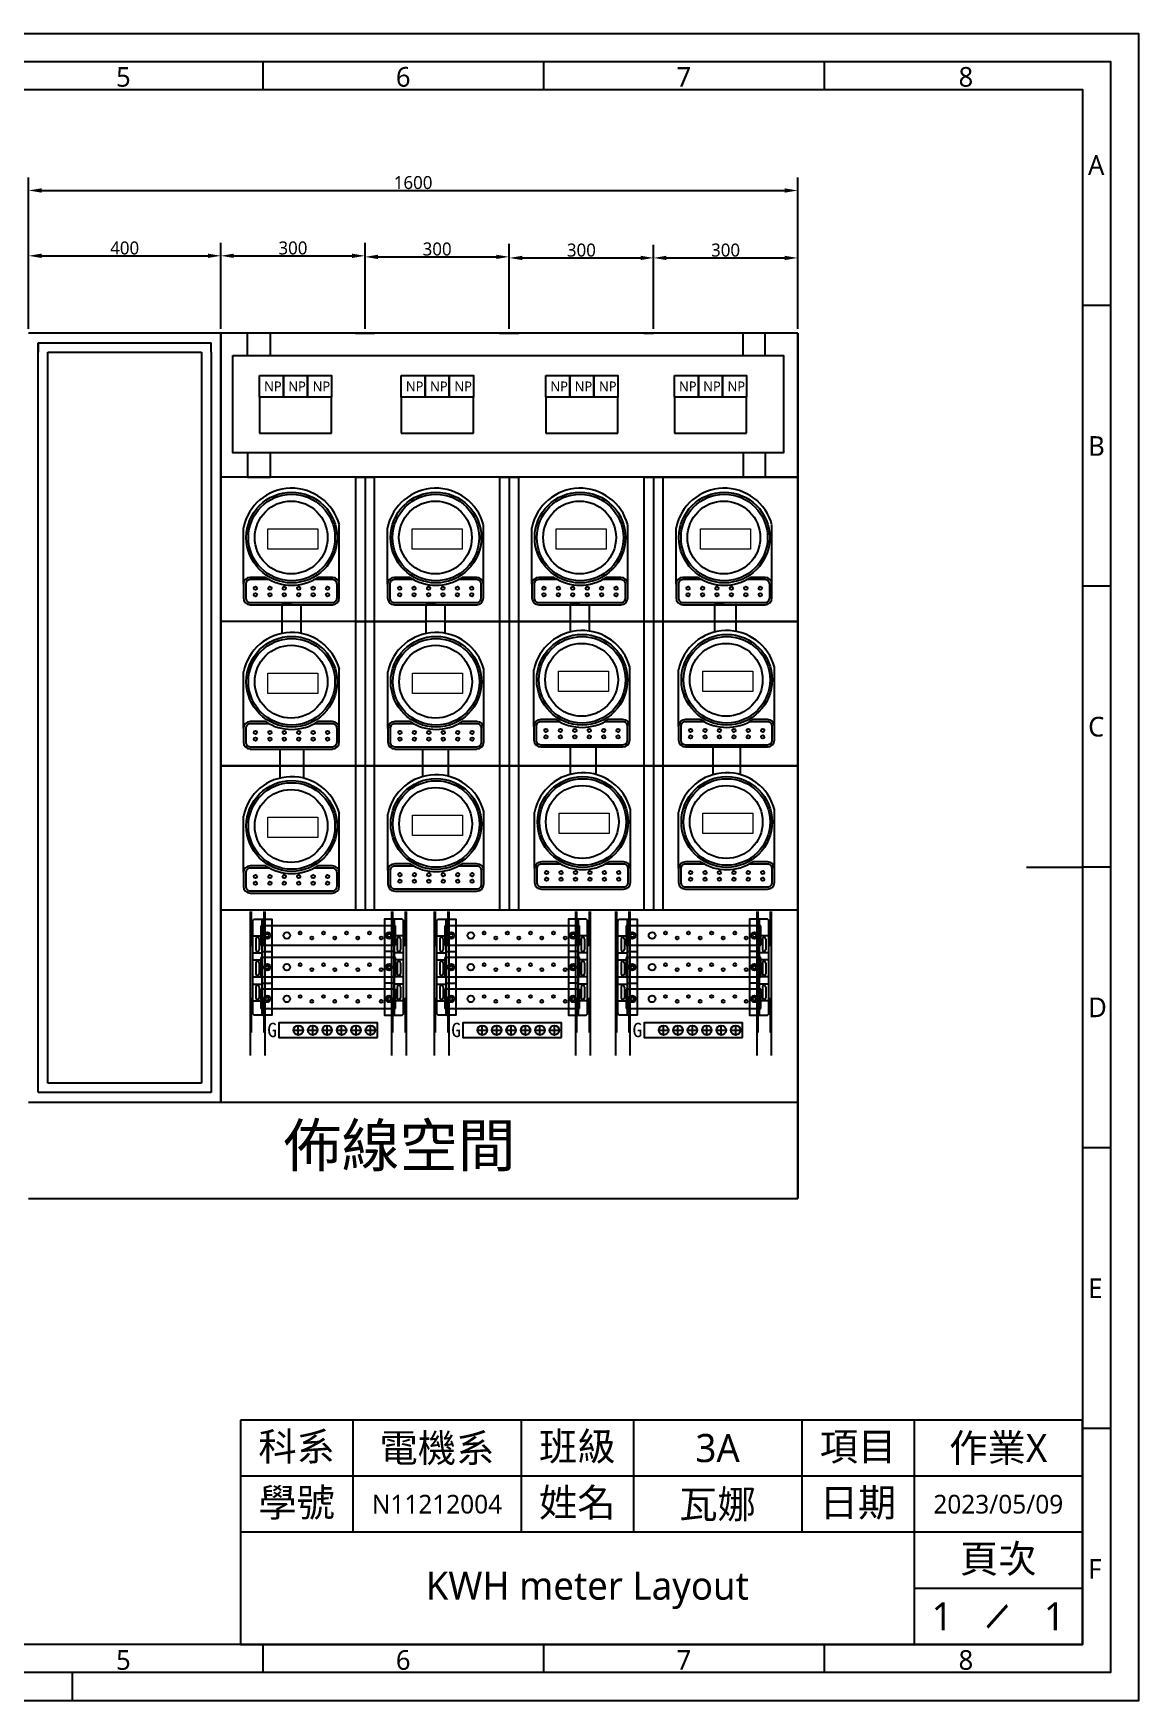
# Model space of a CAD drawing. Header units: millimetres. Extents: x 285 to 5189, y 589 to 4057.
# Drawn here: x 2890 to 5189, y 589 to 4057 of the extents above; entities that cross this region are included whole.
import ezdxf
from ezdxf.enums import TextEntityAlignment as Align

# ---------------------------------------------------------------- set-up
doc = ezdxf.new("R2010")
doc.units = ezdxf.units.MM
doc.header["$LTSCALE"] = 6
doc.linetypes.add('ACAD_ISO03W100', pattern=[30, 12, -18])
doc.linetypes.add('C', pattern=[6, 2, 2, 2])
for name, color, linetype in [('035', 5, 'Continuous'), ('07', 7, 'Continuous'), ('DIMEN', 120, 'Continuous'), ('SKALA', 10, 'Continuous'), ('支鈑金', 160, 'C'), ('虛線', 5, 'ACAD_ISO03W100')]:
    doc.layers.add(name, color=color, linetype=linetype)
doc.layers.add('E1', color=7, linetype='Continuous', lineweight=13)
doc.styles.add('ISO Proportional', font='Microsoft JhengHei.ttf')
doc.styles.get("Standard").update_dxf_attribs({"font": 'Microsoft JhengHei.ttf'})
doc.styles.add('WD', font='Microsoft JhengHei.ttf')
doc.styles.add('型式1', font='kaiu.ttf')
doc.dimstyles.get("Standard").update_dxf_attribs({"dimscale": 150, "dimtxt": 0.18, "dimasz": 0.18, "dimexe": 0.18, "dimexo": 0.061, "dimgap": 0.015, "dimtad": 1, "dimtih": 1, "dimtoh": 1, "dimzin": 0, "dimdsep": 46, "dimtxsty": 'WD', "dimcen": 0.09, "dimadec": 0, "dimazin": 0, "dimtfac": 1, "dimtofl": 0, "dimtmove": 2, "dimatfit": 3, "dimfxl": 1, "dimtolj": 1, "dimtzin": 0, "dimarcsym": 0})

# ---------------------------------------------------------------- blocks, each defined once
blk = doc.blocks.new('IEC_border_a3')
at = {"layer": '035'}
for p, q in [((264, 292), (264, 287)), ((314, 292), (314, 287)), ((364, 292), (364, 287)), ((414.97, 248.54), (409.98, 248.54)), ((414.98, 198.5), (410, 198.5)), ((414.98, 148.5), (410, 148.5)), ((414.98, 98.5), (410, 98.5)), ((415, 48.46), (410.02, 48.46)), ((264, 10), (264, 5)), ((314, 10), (314, 5)), ((364, 10), (364, 5)), ((230, 5), (230, 0))]:
    blk.add_line(p, q, dxfattribs=at)
for points in [[(0, 297), (420, 297), (420, 0), (0, 0)], [(18, 287), (410, 287), (410, 10), (18, 10)]]:
    blk.add_lwpolyline(points, close=True, dxfattribs=at)
at = {"layer": '07'}
blk.add_line((400, 148.5), (410, 148.5), dxfattribs=at)
blk.add_lwpolyline([(13, 292), (415, 292), (415, 5), (13, 5)], close=True, dxfattribs=at)
at = {"layer": '035', "style": 'ISO Proportional'}
for s, p in [('5', (237.84, 287.5)), ('6', (287.69, 287.5)), ('7', (337.67, 287.5)), ('8', (387.92, 287.5)), ('A', (410.98, 271.79)), ('B', (411, 221.75)), ('C', (411, 171.75)), ('D', (411, 121.75)), ('E', (411.02, 71.72)), ('F', (411.02, 21.72)), ('5', (237.84, 5.5)), ('6', (287.69, 5.5)), ('7', (337.67, 5.5)), ('8', (387.92, 5.5))]:
    blk.add_text(s, height=3.5, dxfattribs=at).set_placement(p)
blk = doc.blocks.new('電腦輔助電機製圖作業圖框')
for p, q in [((289.9, 35.35), (183.84, 35.35)), ((183.84, 35.35), (183.84, 7.07)), ((197.98, 35.35), (197.98, 21.21)), ((219.19, 35.35), (219.19, 21.21)), ((233.33, 35.35), (233.33, 21.21)), ((254.55, 35.35), (254.55, 21.21)), ((268.69, 35.35), (268.69, 7.07)), ((289.9, 7.07), (289.9, 35.35)), ((289.9, 35.35), (289.9, 7.07)), ((289.9, 28.28), (183.84, 28.28)), ((289.9, 21.21), (183.84, 21.21)), ((289.9, 14.14), (268.69, 14.14)), ((183.84, 7.07), (289.9, 7.07))]:
    blk.add_line(p, q)
at = {"xscale": 0.7070707070707071, "yscale": 0.7070707070707071, "zscale": 0.7070707070707071}
blk.add_blockref('IEC_border_a3', (0, 0), dxfattribs=at)
at = {"insert": (190.91, 31.82), "char_height": 3.535, "attachment_point": 5, "style": 'ISO Proportional'}
blk.add_mtext_dynamic_manual_height_columns('科系', width=14.1414, gutter_width=8.84, heights=[0], dxfattribs=at)
at = {"char_height": 3.535, "attachment_point": 5}
for s, width, insert in [('班級', 14.1414, (226.26, 31.82)), ('項目', 14.1414, (261.62, 31.82)), ('學號', 14.1414, (190.91, 24.75)), ('姓名', 14.1414, (226.26, 24.75)), ('日期', 14.1414, (261.62, 24.75)), ('頁次', 21.2121, (279.29, 17.68))]:
    blk.add_mtext_dynamic_manual_height_columns(s, width=width, gutter_width=8.84, heights=[0], dxfattribs=dict(at, insert=insert))
at = {"insert": (279.16, 10.61), "char_height": 3.535, "attachment_point": 5, "rotation": 119.0276}
blk.add_mtext_dynamic_manual_height_columns('\\\\', width=21.2121, gutter_width=17.68, heights=[0], dxfattribs=at)
for tag, height, p in [('@科系', 3.54, (208.59, 31.82)), ('@班級', 3.54, (243.94, 31.82)), ('@項目', 3.54, (279.29, 31.82)), ('@學號', 2.36, (208.59, 24.75)), ('@姓名', 3.54, (243.94, 24.75)), ('@日期', 2.36, (279.29, 24.75)), ('@作業', 3.54, (227.52, 14.49)), ('@頁次', 3.54, (272.22, 10.61)), ('@總頁次', 3.54, (286.36, 10.61))]:
    blk.add_attdef(tag, text='', height=height).set_placement(p, align=Align.MIDDLE_CENTER)
at = {"flags": 9}
blk.add_attdef('WD_TB', (0, 0), '', height=3.54, dxfattribs=at)
blk = doc.blocks.new('*D81')
at = {"layer": 'Defpoints', "color": 0, "transparency": 16777216}
for p in [(3279.9, 3594), (2879.9, 3433.3), (3279.9, 3433.3)]:
    blk.add_point(p, dxfattribs=at)
at = {"layer": 'DIMEN', "color": 0, "lineweight": -2, "transparency": 16777216}
for p, q in [((2879.9, 3442.4), (2879.9, 3621)), ((3279.9, 3442.4), (3279.9, 3621)), ((2906.9, 3594), (3252.9, 3594))]:
    blk.add_line(p, q, dxfattribs=at)
at = {"layer": 'DIMEN', "color": 0, "transparency": 16777216}
for points in [[(2906.9, 3598.5), (2906.9, 3589.5), (2879.9, 3594)], [(3252.9, 3598.5), (3252.9, 3589.5), (3279.9, 3594)]]:
    blk.add_solid(points, dxfattribs=at)
at = {"layer": 'DIMEN', "color": 0, "transparency": 16777216, "insert": (3079.9, 3610.2), "char_height": 27, "attachment_point": 5, "style": 'WD'}
blk.add_mtext('\\A1;400', dxfattribs=at)
blk = doc.blocks.new('*D82')
at = {"layer": 'Defpoints', "color": 0, "transparency": 16777216}
for p in [(3579.9, 3594), (3279.9, 3433.3), (3579.9, 3433.3)]:
    blk.add_point(p, dxfattribs=at)
at = {"layer": 'DIMEN', "color": 0, "lineweight": -2, "transparency": 16777216}
for p, q in [((3279.9, 3442.4), (3279.9, 3621)), ((3579.9, 3442.4), (3579.9, 3621)), ((3306.9, 3594), (3552.9, 3594))]:
    blk.add_line(p, q, dxfattribs=at)
at = {"layer": 'DIMEN', "color": 0, "transparency": 16777216}
for points in [[(3306.9, 3598.5), (3306.9, 3589.5), (3279.9, 3594)], [(3552.9, 3598.5), (3552.9, 3589.5), (3579.9, 3594)]]:
    blk.add_solid(points, dxfattribs=at)
at = {"layer": 'DIMEN', "color": 0, "transparency": 16777216, "insert": (3429.9, 3610.2), "char_height": 27, "attachment_point": 5, "style": 'WD'}
blk.add_mtext('\\A1;300', dxfattribs=at)
blk = doc.blocks.new('*D83')
at = {"layer": 'Defpoints', "color": 0, "transparency": 16777216}
for p in [(3879.9, 3591.8), (3579.9, 3433.3), (3879.9, 3433.3)]:
    blk.add_point(p, dxfattribs=at)
at = {"layer": 'DIMEN', "color": 0, "lineweight": -2, "transparency": 16777216}
for p, q in [((3579.9, 3442.4), (3579.9, 3618.8)), ((3879.9, 3442.4), (3879.9, 3618.8)), ((3606.9, 3591.8), (3852.9, 3591.8))]:
    blk.add_line(p, q, dxfattribs=at)
at = {"layer": 'DIMEN', "color": 0, "transparency": 16777216}
for points in [[(3606.9, 3596.3), (3606.9, 3587.3), (3579.9, 3591.8)], [(3852.9, 3596.3), (3852.9, 3587.3), (3879.9, 3591.8)]]:
    blk.add_solid(points, dxfattribs=at)
at = {"layer": 'DIMEN', "color": 0, "transparency": 16777216, "insert": (3729.9, 3608), "char_height": 27, "attachment_point": 5, "style": 'WD'}
blk.add_mtext('\\A1;300', dxfattribs=at)
blk = doc.blocks.new('*D84')
at = {"layer": 'Defpoints', "color": 0, "transparency": 16777216}
for p in [(4179.9, 3589.6), (3879.9, 3433.3), (4179.9, 3433.3)]:
    blk.add_point(p, dxfattribs=at)
at = {"layer": 'DIMEN', "color": 0, "lineweight": -2, "transparency": 16777216}
for p, q in [((3879.9, 3442.4), (3879.9, 3616.6)), ((4179.9, 3442.4), (4179.9, 3616.6)), ((3906.9, 3589.6), (4152.9, 3589.6))]:
    blk.add_line(p, q, dxfattribs=at)
at = {"layer": 'DIMEN', "color": 0, "transparency": 16777216}
for points in [[(3906.9, 3594.1), (3906.9, 3585.1), (3879.9, 3589.6)], [(4152.9, 3594.1), (4152.9, 3585.1), (4179.9, 3589.6)]]:
    blk.add_solid(points, dxfattribs=at)
at = {"layer": 'DIMEN', "color": 0, "transparency": 16777216, "insert": (4029.9, 3605.8), "char_height": 27, "attachment_point": 5, "style": 'WD'}
blk.add_mtext('\\A1;300', dxfattribs=at)
blk = doc.blocks.new('*D85')
at = {"layer": 'Defpoints', "color": 0, "transparency": 16777216}
for p in [(4479.9, 3589.6), (4179.9, 3433.3), (4479.9, 3433.3)]:
    blk.add_point(p, dxfattribs=at)
at = {"layer": 'DIMEN', "color": 0, "lineweight": -2, "transparency": 16777216}
for p, q in [((4179.9, 3442.4), (4179.9, 3616.6)), ((4479.9, 3442.4), (4479.9, 3616.6)), ((4206.9, 3589.6), (4452.9, 3589.6))]:
    blk.add_line(p, q, dxfattribs=at)
at = {"layer": 'DIMEN', "color": 0, "transparency": 16777216}
for points in [[(4206.9, 3594.1), (4206.9, 3585.1), (4179.9, 3589.6)], [(4452.9, 3594.1), (4452.9, 3585.1), (4479.9, 3589.6)]]:
    blk.add_solid(points, dxfattribs=at)
at = {"layer": 'DIMEN', "color": 0, "transparency": 16777216, "insert": (4329.9, 3605.8), "char_height": 27, "attachment_point": 5, "style": 'WD'}
blk.add_mtext('\\A1;300', dxfattribs=at)
blk = doc.blocks.new('*D86')
at = {"layer": 'Defpoints', "color": 0, "transparency": 16777216}
for p in [(4479.9, 3729.9), (2879.9, 3433.3), (4479.9, 3433.3)]:
    blk.add_point(p, dxfattribs=at)
at = {"layer": 'DIMEN', "color": 0, "lineweight": -2, "transparency": 16777216}
for p, q in [((2879.9, 3442.4), (2879.9, 3756.9)), ((4479.9, 3442.4), (4479.9, 3756.9)), ((2906.9, 3729.9), (4452.9, 3729.9))]:
    blk.add_line(p, q, dxfattribs=at)
at = {"layer": 'DIMEN', "color": 0, "transparency": 16777216}
for points in [[(2906.9, 3734.4), (2906.9, 3725.4), (2879.9, 3729.9)], [(4452.9, 3734.4), (4452.9, 3725.4), (4479.9, 3729.9)]]:
    blk.add_solid(points, dxfattribs=at)
at = {"layer": 'DIMEN', "color": 0, "transparency": 16777216, "insert": (3679.9, 3746.2), "char_height": 27, "attachment_point": 5, "style": 'WD'}
blk.add_mtext('\\A1;1600', dxfattribs=at)
blk = doc.blocks.new('A$C2B1C5041')
for p, q in [((0, 165), (20, 165)), ((6.5, 158.5), (6.5, 136.5)), ((13.5, 158.5), (13.5, 136.5)), ((314, 165), (294, 165)), ((300.5, 158.5), (300.5, 136.5)), ((307.5, 158.5), (307.5, 136.5)), ((0, 130), (20, 130)), ((0, 115), (20, 115)), ((6.5, 108.5), (6.5, 86.5)), ((13.5, 108.5), (13.5, 86.5)), ((22, 133), (40, 133)), ((292, 133), (274, 133)), ((314, 130), (294, 130)), ((314, 115), (294, 115)), ((300.5, 108.5), (300.5, 86.5)), ((307.5, 108.5), (307.5, 86.5)), ((0, 80), (20, 80)), ((314, 80), (294, 80)), ((0, 65), (20, 65)), ((6.5, 58.5), (6.5, 36.5)), ((13.5, 58.5), (13.5, 36.5)), ((22, 67), (40, 67)), ((292, 67), (274, 67)), ((314, 65), (294, 65)), ((300.5, 58.5), (300.5, 36.5)), ((307.5, 58.5), (307.5, 36.5)), ((0, 30), (20, 30)), ((314, 30), (294, 30))]:
    blk.add_line(p, q)
for points in [[(20, 0), (5, 0, -0.414214), (0, 5), (0, 195, -0.414214), (5, 200), (20, 200)], [(294, 0), (309, 0, 0.414214), (314, 5), (314, 195, 0.414214), (309, 200), (294, 200)]]:
    blk.add_lwpolyline(points, format="xyb")
for points in [[(20, 200), (40, 200), (40, 0), (20, 0)], [(20, 2), (20, 198)], [(20, 198), (20, 2)], [(294, 200), (274, 200), (274, 0), (294, 0)], [(294, 2), (294, 198)], [(294, 198), (294, 2)]]:
    blk.add_lwpolyline(points)
for centre in [(30, 166), (284, 166), (30, 100), (284, 100), (30, 34), (284, 34)]:
    blk.add_circle(centre, 3.5)
for centre, radius, start, end in [((22, 198), 2, 90, 180), ((292, 198), 2, 0, 90), ((10, 158.5), 3.5, 0, 180), ((304, 158.5), 3.5, 0, 180), ((10, 136.5), 3.5, 180, 0), ((10, 108.5), 3.5, 0, 180), ((22, 135), 2, 180, 270), ((292, 135), 2, 270, 0), ((304, 136.5), 3.5, 180, 0), ((304, 108.5), 3.5, 0, 180), ((10, 86.5), 3.5, 180, 0), ((304, 86.5), 3.5, 180, 0), ((10, 58.5), 3.5, 0, 180), ((10, 36.5), 3.5, 180, 0), ((22, 69), 2, 180, 270), ((292, 69), 2, 270, 0), ((304, 58.5), 3.5, 0, 180), ((304, 36.5), 3.5, 180, 0), ((22, 2), 2, 180, 270), ((292, 2), 2, 270, 0)]:
    blk.add_arc(centre, radius, start, end)
blk = doc.blocks.new('A$C353F56A6')
for p, q in [((0, 40), (0, 0)), ((280, 40), (0, 40)), ((280, 0), (280, 40)), ((0, 0), (280, 0))]:
    blk.add_line(p, q)
for centre, radius in [((13, 20), 7), ((54, 20), 7), ((82, 25.1), 3), ((106, 14.9), 3), ((130, 25.1), 3), ((154, 14.9), 3), ((178, 25.1), 3), ((202, 14.9), 3), ((226, 25.1), 3), ((250, 14.9), 3), ((267, 20), 7)]:
    blk.add_circle(centre, radius)

msp = doc.modelspace()

# ---------------------------------------------------------------- linework, layer by layer
for p, q in [((4479.9, 3433.3), (2879.9, 3433.3)), ((2899.9, 3413.3), (3259.9, 3413.3)), ((2899.9, 1855), (2899.9, 3413.3)), ((2899.9, 3413.3), (2899.9, 3393.3)), ((3259.9, 3393.3), (3259.9, 3413.3)), ((3279.9, 1833.3), (3279.9, 3433.3)), ((3335.7, 3386.5), (3335.7, 3433.3)), ((3383.2, 3386.5), (3383.2, 3433.3)), ((3579.9, 3433.3), (3559.9, 3433.3)), ((3599.9, 3433.3), (3559.9, 3433.3)), ((3899.9, 3433.3), (3859.9, 3433.3)), ((4199.9, 3433.3), (4159.9, 3433.3)), ((4366.5, 3386.5), (4366.5, 3433.3)), ((4412, 3386.5), (4412, 3433.3)), ((4479.9, 3433.3), (4479.9, 1633.3)), ((4479.9, 1633.3), (4479.9, 3433.3)), ((2919.9, 3393.3), (3239.9, 3393.3)), ((2919.9, 1873.3), (2919.9, 3393.3)), ((3239.9, 3393.3), (3239.9, 1873.3)), ((3259.9, 3393.3), (3259.9, 1853.3)), ((3360.3, 3300), (3360.3, 3225)), ((3510.3, 3225), (3510.3, 3300)), ((3655.2, 3300), (3655.2, 3225)), ((3805.2, 3225), (3805.2, 3300)), ((3956, 3300), (3956, 3225)), ((4106, 3225), (4106, 3300)), ((4223.3, 3300), (4223.3, 3225)), ((4373.3, 3225), (4373.3, 3300)), ((3360.3, 3225), (3510.3, 3225)), ((3655.2, 3225), (3805.2, 3225)), ((3956, 3225), (4106, 3225)), ((4223.3, 3225), (4373.3, 3225)), ((3335.7, 3184.3), (3335.7, 3133.3)), ((3383.2, 3133.3), (3383.2, 3184.3)), ((4366.5, 3184.3), (4366.5, 3133.3)), ((4412, 3184.3), (4412, 3133.3)), ((4479.9, 3133.3), (3279.9, 3133.3)), ((3335.7, 3133.3), (3383.2, 3133.3)), ((3559.9, 3133.3), (3559.9, 2233.3)), ((3599.9, 2233.3), (3599.9, 3133.3)), ((3859.9, 3133.3), (3859.9, 2233.3)), ((3899.9, 2233.3), (3899.9, 3133.3)), ((4159.9, 3133.3), (4159.9, 2233.3)), ((4199.9, 2233.3), (4199.9, 3133.3)), ((3326.9, 2910.9), (3326.9, 3028.3)), ((3526.4, 2910.9), (3526.4, 3034)), ((3626.9, 2910.9), (3626.9, 3028.3)), ((3826.4, 2910.9), (3826.4, 3034)), ((3926.9, 2910.9), (3926.9, 3028.3)), ((4126.4, 2910.9), (4126.4, 3034)), ((4226.9, 2910.9), (4226.9, 3028.3)), ((4426.4, 2910.9), (4426.4, 3034)), ((3373, 2925.1), (3341.1, 2925.1)), ((3512.1, 2925.1), (3481.6, 2925.1)), ((3673, 2925.1), (3641.1, 2925.1)), ((3812.1, 2925.1), (3781.6, 2925.1)), ((3973, 2925.1), (3941.1, 2925.1)), ((4112.1, 2925.1), (4081.6, 2925.1)), ((4273, 2925.1), (4241.1, 2925.1)), ((4412.1, 2925.1), (4381.6, 2925.1)), ((3326.9, 2910.9), (3326.9, 2882.4)), ((3526.4, 2882.4), (3526.4, 2910.9)), ((3626.9, 2910.9), (3626.9, 2882.4)), ((3826.4, 2882.4), (3826.4, 2910.9)), ((3926.9, 2910.9), (3926.9, 2882.4)), ((4126.4, 2882.4), (4126.4, 2910.9)), ((4226.9, 2910.9), (4226.9, 2882.4)), ((4426.4, 2882.4), (4426.4, 2910.9)), ((3341.1, 2868.1), (3512.1, 2868.1)), ((3426.6, 2868.1), (3406.6, 2868.1)), ((3406.6, 2868.1), (3406.6, 2808.3)), ((3426.6, 2868.1), (3446.6, 2868.1)), ((3446.6, 2868.1), (3446.6, 2808.6)), ((3641.1, 2868.1), (3812.1, 2868.1)), ((3726.6, 2868.1), (3706.6, 2868.1)), ((3706.6, 2868.1), (3706.6, 2808.2)), ((3746.6, 2808.2), (3746.6, 2868.1)), ((3941.1, 2868.1), (4112.1, 2868.1)), ((4026.6, 2868.1), (4006.6, 2868.1)), ((4006.6, 2868.1), (4006.6, 2811.5)), ((4046.6, 2813.5), (4046.6, 2868.1)), ((4241.1, 2868.1), (4412.1, 2868.1)), ((4326.6, 2868.1), (4306.6, 2868.1)), ((4306.6, 2868.1), (4306.6, 2811.3)), ((4351.2, 2868.1), (4351.2, 2812.8)), ((4479.9, 2833.3), (3279.9, 2833.3)), ((3326.9, 2610.9), (3326.9, 2728.3)), ((3526.4, 2610.9), (3526.4, 2734)), ((3627.4, 2610.9), (3627.4, 2728.3)), ((3826.9, 2610.9), (3826.9, 2734)), ((3931.1, 2615.1), (3931.1, 2732.5)), ((4130.6, 2615.1), (4130.6, 2738.2)), ((4232, 2615.1), (4232, 2732.5)), ((4431.5, 2615.1), (4431.5, 2738.2)), ((3326.9, 2610.9), (3326.9, 2582.4)), ((3373, 2625.1), (3341.1, 2625.1)), ((3512.1, 2625.1), (3481.6, 2625.1)), ((3526.4, 2582.4), (3526.4, 2610.9)), ((3627.4, 2610.9), (3627.4, 2582.4)), ((3673.5, 2625.1), (3641.7, 2625.1)), ((3812.7, 2625.1), (3782.2, 2625.1)), ((3826.9, 2582.4), (3826.9, 2610.9)), ((3931.1, 2615.1), (3931.1, 2586.6)), ((3977.2, 2629.3), (3945.4, 2629.3)), ((4116.4, 2629.3), (4085.9, 2629.3)), ((4130.6, 2586.6), (4130.6, 2615.1)), ((4232, 2615.1), (4232, 2586.6)), ((4278, 2629.3), (4246.2, 2629.3)), ((4417.2, 2629.3), (4386.7, 2629.3)), ((4431.5, 2586.6), (4431.5, 2615.1)), ((3341.1, 2568.1), (3512.1, 2568.1)), ((3402.6, 2568.1), (3402.6, 2507.4)), ((3452.1, 2568.1), (3452.1, 2507.4)), ((3641.7, 2568.1), (3812.7, 2568.1)), ((3699.2, 2568.1), (3699.2, 2510.5)), ((3752.7, 2568.1), (3752.7, 2511.5)), ((3945.4, 2572.3), (4116.4, 2572.3)), ((4006.9, 2572.3), (4006.9, 2515.4)), ((4059.8, 2572.3), (4059.8, 2515.2)), ((4246.2, 2572.3), (4417.2, 2572.3)), ((4303.7, 2572.3), (4303.7, 2514.7)), ((4359.9, 2572.3), (4359.9, 2515)), ((4479.9, 2533.3), (3279.9, 2533.3)), ((3326.9, 2310.9), (3326.9, 2428.3)), ((3526.4, 2310.9), (3526.4, 2434)), ((3627.4, 2315.1), (3627.4, 2432.5)), ((3826.9, 2315.1), (3826.9, 2438.2)), ((3932.5, 2319.2), (3932.5, 2436.7)), ((4132, 2319.2), (4132, 2442.4)), ((4232, 2319.2), (4232, 2436.7)), ((4431.5, 2319.2), (4431.5, 2442.4)), ((3373, 2325.1), (3341.1, 2325.1)), ((3512.1, 2325.1), (3481.6, 2325.1)), ((3673.5, 2329.3), (3641.7, 2329.3)), ((3812.7, 2329.3), (3782.2, 2329.3)), ((3978.6, 2333.5), (3946.8, 2333.5)), ((4117.8, 2333.5), (4087.3, 2333.5)), ((4278, 2333.5), (4246.2, 2333.5)), ((4417.2, 2333.5), (4386.7, 2333.5)), ((3326.9, 2310.9), (3326.9, 2282.4)), ((3526.4, 2282.4), (3526.4, 2310.9)), ((3627.4, 2315.1), (3627.4, 2286.6)), ((3826.9, 2286.6), (3826.9, 2315.1)), ((3932.5, 2319.2), (3932.5, 2290.7)), ((4132, 2290.7), (4132, 2319.2)), ((4232, 2319.2), (4232, 2290.7)), ((4431.5, 2290.7), (4431.5, 2319.2)), ((3341.1, 2268.1), (3512.1, 2268.1)), ((3641.7, 2272.3), (3812.7, 2272.3)), ((3946.8, 2276.5), (4117.8, 2276.5)), ((4246.2, 2276.5), (4417.2, 2276.5)), ((3279.9, 2233.3), (4479.9, 2233.3)), ((3559.9, 2233.3), (3599.9, 2233.3)), ((3859.9, 2233.3), (3899.9, 2233.3)), ((4159.9, 2233.3), (4199.9, 2233.3)), ((3431.1, 1983.1), (3451.1, 1983.1)), ((3441.1, 1973.1), (3441.1, 1993.1)), ((3461.1, 1983.1), (3481.1, 1983.1)), ((3471.1, 1973.1), (3471.1, 1993.1)), ((3491.1, 1983.1), (3511.1, 1983.1)), ((3501.1, 1973.1), (3501.1, 1993.1)), ((3521.1, 1983.1), (3541.1, 1983.1)), ((3531.1, 1973.1), (3531.1, 1993.1)), ((3551.1, 1983.1), (3571.1, 1983.1)), ((3561.1, 1973.1), (3561.1, 1993.1)), ((3581.1, 1983.1), (3601.1, 1983.1)), ((3591.1, 1973.1), (3591.1, 1993.1)), ((3813.8, 1983.1), (3833.8, 1983.1)), ((3823.8, 1973.1), (3823.8, 1993.1)), ((3843.8, 1983.1), (3863.8, 1983.1)), ((3853.8, 1973.1), (3853.8, 1993.1)), ((3873.8, 1983.1), (3893.8, 1983.1)), ((3883.8, 1973.1), (3883.8, 1993.1)), ((3903.8, 1983.1), (3923.8, 1983.1)), ((3913.8, 1973.1), (3913.8, 1993.1)), ((3933.8, 1983.1), (3953.8, 1983.1)), ((3943.8, 1973.1), (3943.8, 1993.1)), ((3963.8, 1983.1), (3983.8, 1983.1)), ((3973.8, 1973.1), (3973.8, 1993.1)), ((4190.9, 1983.1), (4210.9, 1983.1)), ((4200.9, 1973.1), (4200.9, 1993.1)), ((4220.9, 1983.1), (4240.9, 1983.1)), ((4230.9, 1973.1), (4230.9, 1993.1)), ((4250.9, 1983.1), (4270.9, 1983.1)), ((4260.9, 1973.1), (4260.9, 1993.1)), ((4280.9, 1983.1), (4300.9, 1983.1)), ((4290.9, 1973.1), (4290.9, 1993.1)), ((4310.9, 1983.1), (4330.9, 1983.1)), ((4320.9, 1973.1), (4320.9, 1993.1)), ((4340.9, 1983.1), (4360.9, 1983.1)), ((4350.9, 1973.1), (4350.9, 1993.1)), ((3239.9, 1873.3), (2919.9, 1873.3)), ((2899.9, 1855), (2899.9, 1853.3)), ((3259.9, 1853.3), (2899.9, 1853.3)), ((2879.9, 1833.3), (4479.9, 1833.3)), ((2879.9, 1633.3), (4479.9, 1633.3))]:
    msp.add_line(p, q)
for points in [[(3305.1, 3386.5), (4450.1, 3386.5), (4450.1, 3184.3), (3305.1, 3184.3)], [(3360.3, 3345), (3410.3, 3345), (3410.3, 3300), (3360.3, 3300)], [(3410.3, 3345), (3460.3, 3345), (3460.3, 3300), (3410.3, 3300)], [(3460.3, 3345), (3510.3, 3345), (3510.3, 3300), (3460.3, 3300)], [(3655.2, 3345), (3705.2, 3345), (3705.2, 3300), (3655.2, 3300)], [(3705.2, 3345), (3755.2, 3345), (3755.2, 3300), (3705.2, 3300)], [(3755.2, 3345), (3805.2, 3345), (3805.2, 3300), (3755.2, 3300)], [(3956, 3345), (4006, 3345), (4006, 3300), (3956, 3300)], [(4006, 3345), (4056, 3345), (4056, 3300), (4006, 3300)], [(4056, 3345), (4106, 3345), (4106, 3300), (4056, 3300)], [(4223.3, 3345), (4273.3, 3345), (4273.3, 3300), (4223.3, 3300)], [(4273.3, 3345), (4323.3, 3345), (4323.3, 3300), (4273.3, 3300)], [(4323.3, 3345), (4373.3, 3345), (4373.3, 3300), (4323.3, 3300)], [(3605.7, 1968.1), (3605.7, 1998.2), (3400.7, 1998.2), (3400.7, 1968.1)], [(3988.4, 1968.1), (3988.4, 1998.2), (3783.4, 1998.2), (3783.4, 1968.1)], [(4365.4, 1968.1), (4365.4, 1998.2), (4160.4, 1998.2), (4160.4, 1968.1)]]:
    msp.add_lwpolyline(points, close=True)
for points in [[(3381, 2920.4), (3341.1, 2920.4, 0.414214), (3331.6, 2910.9), (3331.6, 2882.4, 0.414214), (3341.1, 2872.9), (3512.1, 2872.9, 0.414214), (3521.6, 2882.4), (3521.6, 2910.9, 0.414214), (3512.1, 2920.4), (3473.6, 2920.4)], [(3681, 2920.4), (3641.1, 2920.4, 0.414214), (3631.6, 2910.9), (3631.6, 2882.4, 0.414214), (3641.1, 2872.9), (3812.1, 2872.9, 0.414214), (3821.6, 2882.4), (3821.6, 2910.9, 0.414214), (3812.1, 2920.4), (3773.6, 2920.4)], [(3981, 2920.4), (3941.1, 2920.4, 0.414214), (3931.6, 2910.9), (3931.6, 2882.4, 0.414214), (3941.1, 2872.9), (4112.1, 2872.9, 0.414214), (4121.6, 2882.4), (4121.6, 2910.9, 0.414214), (4112.1, 2920.4), (4073.6, 2920.4)], [(4281, 2920.4), (4241.1, 2920.4, 0.414214), (4231.6, 2910.9), (4231.6, 2882.4, 0.414214), (4241.1, 2872.9), (4412.1, 2872.9, 0.414214), (4421.6, 2882.4), (4421.6, 2910.9, 0.414214), (4412.1, 2920.4), (4373.6, 2920.4)], [(3381, 2620.4), (3341.1, 2620.4, 0.414214), (3331.6, 2610.9), (3331.6, 2582.4, 0.414214), (3341.1, 2572.9), (3512.1, 2572.9, 0.414214), (3521.6, 2582.4), (3521.6, 2610.9, 0.414214), (3512.1, 2620.4), (3473.6, 2620.4)], [(3681.6, 2620.4), (3641.7, 2620.4, 0.414214), (3632.2, 2610.9), (3632.2, 2582.4, 0.414214), (3641.7, 2572.9), (3812.7, 2572.9, 0.414214), (3822.2, 2582.4), (3822.2, 2610.9, 0.414214), (3812.7, 2620.4), (3774.1, 2620.4)], [(3985.2, 2624.6), (3945.4, 2624.6, 0.414214), (3935.9, 2615.1), (3935.9, 2586.6, 0.414214), (3945.4, 2577.1), (4116.4, 2577.1, 0.414214), (4125.9, 2586.6), (4125.9, 2615.1, 0.414214), (4116.4, 2624.6), (4077.8, 2624.6)], [(4286.1, 2624.6), (4246.2, 2624.6, 0.414214), (4236.7, 2615.1), (4236.7, 2586.6, 0.414214), (4246.2, 2577.1), (4417.2, 2577.1, 0.414214), (4426.7, 2586.6), (4426.7, 2615.1, 0.414214), (4417.2, 2624.6), (4378.7, 2624.6)], [(3681.6, 2324.6), (3641.7, 2324.6, 0.414214), (3632.2, 2315.1), (3632.2, 2286.6, 0.414214), (3641.7, 2277.1), (3812.7, 2277.1, 0.414214), (3822.2, 2286.6), (3822.2, 2315.1, 0.414214), (3812.7, 2324.6), (3774.1, 2324.6)], [(3986.6, 2328.7), (3946.8, 2328.7, 0.414214), (3937.3, 2319.2), (3937.3, 2290.7, 0.414214), (3946.8, 2281.2), (4117.8, 2281.2, 0.414214), (4127.3, 2290.7), (4127.3, 2319.2, 0.414214), (4117.8, 2328.7), (4079.2, 2328.7)], [(4286.1, 2328.7), (4246.2, 2328.7, 0.414214), (4236.7, 2319.2), (4236.7, 2290.7, 0.414214), (4246.2, 2281.2), (4417.2, 2281.2, 0.414214), (4426.7, 2290.7), (4426.7, 2319.2, 0.414214), (4417.2, 2328.7), (4378.7, 2328.7)], [(3381, 2320.4), (3341.1, 2320.4, 0.414214), (3331.6, 2310.9), (3331.6, 2282.4, 0.414214), (3341.1, 2272.9), (3512.1, 2272.9, 0.414214), (3521.6, 2282.4), (3521.6, 2310.9, 0.414214), (3512.1, 2320.4), (3473.6, 2320.4)]]:
    msp.add_lwpolyline(points, format="xyb")
for centre, radius in [((3427.3, 3008), 94.4), ((3427.3, 3008), 90), ((3727.3, 3008), 94.4), ((3727.3, 3008), 90), ((4027.3, 3008), 94.4), ((4027.3, 3008), 90), ((4327.3, 3008), 94.4), ((4327.3, 3008), 90), ((3426.2, 3008), 75.8), ((3726.2, 3008), 75.8), ((4026.2, 3008), 75.8), ((4326.2, 3008), 75.8), ((3352, 2902.6), 3.47), ((3352, 2888.9), 3.47), ((3382, 2902.6), 3.47), ((3382, 2888.9), 3.47), ((3412, 2902.6), 3.47), ((3412, 2888.9), 3.47), ((3442, 2902.6), 3.47), ((3442, 2888.9), 3.47), ((3472, 2902.6), 3.47), ((3472, 2888.9), 3.47), ((3502, 2902.6), 3.47), ((3502, 2888.9), 3.47), ((3652, 2902.6), 3.47), ((3652, 2888.9), 3.47), ((3682, 2902.6), 3.47), ((3682, 2888.9), 3.47), ((3712, 2902.6), 3.47), ((3712, 2888.9), 3.47), ((3742, 2902.6), 3.47), ((3742, 2888.9), 3.47), ((3772, 2902.6), 3.47), ((3772, 2888.9), 3.47), ((3802, 2902.6), 3.47), ((3802, 2888.9), 3.47), ((3952, 2902.6), 3.47), ((3952, 2888.9), 3.47), ((3982, 2902.6), 3.47), ((3982, 2888.9), 3.47), ((4012, 2902.6), 3.47), ((4012, 2888.9), 3.47), ((4042, 2902.6), 3.47), ((4042, 2888.9), 3.47), ((4072, 2902.6), 3.47), ((4072, 2888.9), 3.47), ((4102, 2902.6), 3.47), ((4102, 2888.9), 3.47), ((4252, 2902.6), 3.47), ((4252, 2888.9), 3.47), ((4282, 2902.6), 3.47), ((4282, 2888.9), 3.47), ((4312, 2902.6), 3.47), ((4312, 2888.9), 3.47), ((4342, 2902.6), 3.47), ((4342, 2888.9), 3.47), ((4372, 2902.6), 3.47), ((4372, 2888.9), 3.47), ((4402, 2902.6), 3.47), ((4402, 2888.9), 3.47), ((3427.3, 2708), 94.4), ((3427.3, 2708), 90), ((3426.2, 2708), 75.8), ((3727.8, 2708), 94.4), ((3727.8, 2708), 90), ((3726.7, 2708), 75.8), ((4031.5, 2712.1), 94.4), ((4031.5, 2712.1), 90), ((4030.4, 2712.1), 75.8), ((4332.4, 2712.1), 94.4), ((4332.4, 2712.1), 90), ((4331.2, 2712.1), 75.8), ((3352, 2602.6), 3.47), ((3382, 2602.6), 3.47), ((3412, 2602.6), 3.47), ((3442, 2602.6), 3.47), ((3472, 2602.6), 3.47), ((3502, 2602.6), 3.47), ((3652.6, 2602.6), 3.47), ((3682.6, 2602.6), 3.47), ((3712.6, 2602.6), 3.47), ((3742.6, 2602.6), 3.47), ((3772.6, 2602.6), 3.47), ((3802.6, 2602.6), 3.47), ((3956.3, 2606.7), 3.47), ((3986.3, 2606.7), 3.47), ((4016.3, 2606.7), 3.47), ((4046.3, 2606.7), 3.47), ((4076.3, 2606.7), 3.47), ((4106.3, 2606.7), 3.47), ((4257.1, 2606.7), 3.47), ((4287.1, 2606.7), 3.47), ((4317.1, 2606.7), 3.47), ((4347.1, 2606.7), 3.47), ((4377.1, 2606.7), 3.47), ((4407.1, 2606.7), 3.47), ((3352, 2588.9), 3.47), ((3382, 2588.9), 3.47), ((3412, 2588.9), 3.47), ((3442, 2588.9), 3.47), ((3472, 2588.9), 3.47), ((3502, 2588.9), 3.47), ((3652.6, 2588.9), 3.47), ((3682.6, 2588.9), 3.47), ((3712.6, 2588.9), 3.47), ((3742.6, 2588.9), 3.47), ((3772.6, 2588.9), 3.47), ((3802.6, 2588.9), 3.47), ((3956.3, 2593.1), 3.47), ((3986.3, 2593.1), 3.47), ((4016.3, 2593.1), 3.47), ((4046.3, 2593.1), 3.47), ((4076.3, 2593.1), 3.47), ((4106.3, 2593.1), 3.47), ((4257.1, 2593.1), 3.47), ((4287.1, 2593.1), 3.47), ((4317.1, 2593.1), 3.47), ((4347.1, 2593.1), 3.47), ((4377.1, 2593.1), 3.47), ((4407.1, 2593.1), 3.47), ((3427.3, 2408), 94.4), ((3427.3, 2408), 90), ((3727.8, 2412.1), 94.4), ((3727.8, 2412.1), 90), ((4032.9, 2416.3), 94.4), ((4032.9, 2416.3), 90), ((4332.4, 2416.3), 94.4), ((4332.4, 2416.3), 90), ((3426.2, 2408), 75.8), ((3726.7, 2412.1), 75.8), ((4031.8, 2416.3), 75.8), ((4331.2, 2416.3), 75.8), ((3352, 2302.6), 3.47), ((3352, 2288.9), 3.47), ((3382, 2302.6), 3.47), ((3382, 2288.9), 3.47), ((3412, 2302.6), 3.47), ((3412, 2288.9), 3.47), ((3442, 2302.6), 3.47), ((3442, 2288.9), 3.47), ((3472, 2302.6), 3.47), ((3472, 2288.9), 3.47), ((3502, 2302.6), 3.47), ((3502, 2288.9), 3.47), ((3652.6, 2306.7), 3.47), ((3652.6, 2293.1), 3.47), ((3682.6, 2306.7), 3.47), ((3682.6, 2293.1), 3.47), ((3712.6, 2306.7), 3.47), ((3712.6, 2293.1), 3.47), ((3742.6, 2306.7), 3.47), ((3742.6, 2293.1), 3.47), ((3772.6, 2306.7), 3.47), ((3772.6, 2293.1), 3.47), ((3802.6, 2306.7), 3.47), ((3802.6, 2293.1), 3.47), ((3957.7, 2310.9), 3.47), ((3957.7, 2297.3), 3.47), ((3987.7, 2310.9), 3.47), ((3987.7, 2297.3), 3.47), ((4017.7, 2310.9), 3.47), ((4017.7, 2297.3), 3.47), ((4047.7, 2310.9), 3.47), ((4047.7, 2297.3), 3.47), ((4077.7, 2310.9), 3.47), ((4077.7, 2297.3), 3.47), ((4107.7, 2310.9), 3.47), ((4107.7, 2297.3), 3.47), ((4257.1, 2310.9), 3.47), ((4257.1, 2297.3), 3.47), ((4287.1, 2310.9), 3.47), ((4287.1, 2297.3), 3.47), ((4317.1, 2310.9), 3.47), ((4317.1, 2297.3), 3.47), ((4347.1, 2310.9), 3.47), ((4347.1, 2297.3), 3.47), ((4377.1, 2310.9), 3.47), ((4377.1, 2297.3), 3.47), ((4407.1, 2310.9), 3.47), ((4407.1, 2297.3), 3.47), ((3441.1, 1983.1), 10), ((3471.1, 1983.1), 10), ((3501.1, 1983.1), 10), ((3531.1, 1983.1), 10), ((3561.1, 1983.1), 10), ((3591.1, 1983.1), 10), ((3823.8, 1983.1), 10), ((3853.8, 1983.1), 10), ((3883.8, 1983.1), 10), ((3913.8, 1983.1), 10), ((3943.8, 1983.1), 10), ((3973.8, 1983.1), 10), ((4200.9, 1983.1), 10), ((4230.9, 1983.1), 10), ((4260.9, 1983.1), 10), ((4290.9, 1983.1), 10), ((4320.9, 1983.1), 10), ((4350.9, 1983.1), 10)]:
    msp.add_circle(centre, radius)
for centre, radius, start, end in [((3427.3, 3008), 102.5, 14.7555, 168.5279), ((3727.3, 3008), 102.5, 14.7555, 168.5279), ((4027.3, 3008), 102.5, 14.7555, 168.5279), ((4327.3, 3008), 102.5, 14.7555, 168.5279), ((3341.1, 2910.9), 14.2, 90, 180), ((3427.3, 3008), 99.1, 236.7329, 303.2671), ((3512.1, 2910.9), 14.2, 0, 90), ((3641.1, 2910.9), 14.2, 90, 180), ((3727.3, 3008), 99.1, 236.7329, 303.2671), ((3812.1, 2910.9), 14.2, 0, 90), ((3941.1, 2910.9), 14.2, 90, 180), ((4027.3, 3008), 99.1, 236.7329, 303.2671), ((4112.1, 2910.9), 14.2, 0, 90), ((4241.1, 2910.9), 14.2, 90, 180), ((4327.3, 3008), 99.1, 236.7329, 303.2671), ((4412.1, 2910.9), 14.2, 0, 90), ((3341.1, 2882.4), 14.2, 180, 270), ((3512.1, 2882.4), 14.2, 270, 0), ((3641.1, 2882.4), 14.2, 180, 270), ((3812.1, 2882.4), 14.2, 270, 0), ((3941.1, 2882.4), 14.2, 180, 270), ((4112.1, 2882.4), 14.2, 270, 0), ((4241.1, 2882.4), 14.2, 180, 270), ((4412.1, 2882.4), 14.2, 270, 0), ((3427.3, 2708), 102.5, 14.7555, 168.5279), ((3727.8, 2708), 102.5, 14.7555, 168.5279), ((4031.5, 2712.1), 102.5, 14.7555, 168.5279), ((4332.4, 2712.1), 102.5, 14.7555, 168.5279), ((3341.1, 2610.9), 14.2, 90, 180), ((3427.3, 2708), 99.1, 236.7329, 303.2671), ((3512.1, 2610.9), 14.2, 0, 90), ((3641.7, 2610.9), 14.2, 90, 180), ((3727.8, 2708), 99.1, 236.7329, 303.2671), ((3812.7, 2610.9), 14.2, 0, 90), ((3945.4, 2615.1), 14.2, 90, 180), ((4031.5, 2712.1), 99.1, 236.7329, 303.2671), ((4116.4, 2615.1), 14.2, 0, 90), ((4246.2, 2615.1), 14.2, 90, 180), ((4332.4, 2712.1), 99.1, 236.7329, 303.2671), ((4417.2, 2615.1), 14.2, 0, 90), ((3341.1, 2582.4), 14.2, 180, 270), ((3512.1, 2582.4), 14.2, 270, 0), ((3641.7, 2582.4), 14.2, 180, 270), ((3812.7, 2582.4), 14.2, 270, 0), ((3945.4, 2586.6), 14.2, 180, 270), ((4116.4, 2586.6), 14.2, 270, 0), ((4246.2, 2586.6), 14.2, 180, 270), ((4417.2, 2586.6), 14.2, 270, 0), ((3427.3, 2408), 102.5, 14.7555, 168.5279), ((3727.8, 2412.1), 102.5, 14.7555, 168.5279), ((4032.9, 2416.3), 102.5, 14.7555, 168.5279), ((4332.4, 2416.3), 102.5, 14.7555, 168.5279), ((3341.1, 2310.9), 14.2, 90, 180), ((3427.3, 2408), 99.1, 236.7329, 303.2671), ((3512.1, 2310.9), 14.2, 0, 90), ((3641.7, 2315.1), 14.2, 90, 180), ((3727.8, 2412.1), 99.1, 236.7329, 303.2671), ((3812.7, 2315.1), 14.2, 0, 90), ((3946.8, 2319.2), 14.2, 90, 180), ((4032.9, 2416.3), 99.1, 236.7329, 303.2671), ((4117.8, 2319.2), 14.2, 0, 90), ((4246.2, 2319.2), 14.2, 90, 180), ((4332.4, 2416.3), 99.1, 236.7329, 303.2671), ((4417.2, 2319.2), 14.2, 0, 90), ((3946.8, 2290.7), 14.2, 180, 270), ((4117.8, 2290.7), 14.2, 270, 0), ((4246.2, 2290.7), 14.2, 180, 270), ((4417.2, 2290.7), 14.2, 270, 0), ((3341.1, 2282.4), 14.2, 180, 270), ((3512.1, 2282.4), 14.2, 270, 0), ((3641.7, 2286.6), 14.2, 180, 270), ((3812.7, 2286.6), 14.2, 270, 0)]:
    msp.add_arc(centre, radius, start, end)
at = {"layer": 'E1'}
for points in [[(3377.8, 3026.1), (3481.8, 3026.1), (3481.8, 2983.8), (3377.8, 2983.8)], [(3677.8, 3026.1), (3781.8, 3026.1), (3781.8, 2983.8), (3677.8, 2983.8)], [(3977.8, 3026.1), (4081.8, 3026.1), (4081.8, 2983.8), (3977.8, 2983.8)], [(4277.8, 3026.1), (4381.8, 3026.1), (4381.8, 2983.8), (4277.8, 2983.8)], [(3377.8, 2726.1), (3481.8, 2726.1), (3481.8, 2683.8), (3377.8, 2683.8)], [(3678.4, 2726.1), (3782.3, 2726.1), (3782.3, 2683.8), (3678.4, 2683.8)], [(3982, 2730.3), (4086, 2730.3), (4086, 2688), (3982, 2688)], [(4282.9, 2730.3), (4386.9, 2730.3), (4386.9, 2688), (4282.9, 2688)], [(3678.4, 2430.3), (3782.3, 2430.3), (3782.3, 2388), (3678.4, 2388)], [(3983.4, 2434.5), (4087.4, 2434.5), (4087.4, 2392.2), (3983.4, 2392.2)], [(4282.9, 2434.5), (4386.9, 2434.5), (4386.9, 2392.2), (4282.9, 2392.2)], [(3377.8, 2426.1), (3481.8, 2426.1), (3481.8, 2383.8), (3377.8, 2383.8)]]:
    msp.add_lwpolyline(points, close=True, dxfattribs=at)
at = {"layer": 'SKALA'}
for p, q in [((3279.9, 3433.3), (3279.9, 1833.3)), ((3559.9, 3433.3), (3579.9, 3433.3)), ((3579.9, 3433.3), (3599.9, 3433.3)), ((3859.9, 3433.3), (3879.9, 3433.3)), ((3879.9, 3433.3), (3899.9, 3433.3)), ((4159.9, 3433.3), (4179.9, 3433.3)), ((3559.9, 3133.3), (3599.9, 3133.3)), ((3579.9, 3133.3), (3579.9, 2233.3)), ((3859.9, 3133.3), (3899.9, 3133.3)), ((3879.9, 3133.3), (3879.9, 2233.3)), ((4159.9, 3133.3), (4479.9, 3133.3)), ((4179.9, 3133.3), (4179.9, 2233.3)), ((3559.9, 2833.3), (3706.6, 2833.3)), ((3746.6, 2833.3), (4479.9, 2833.3)), ((3279.9, 2533.3), (4479.9, 2533.3)), ((3279.9, 2233.3), (4479.9, 2233.3))]:
    msp.add_line(p, q, dxfattribs=at)
at = {"layer": '支鈑金'}
for p, q in [((3341.2, 2230.2), (3341.2, 1930.2)), ((3371.2, 2230.2), (3371.2, 1930.2)), ((3635.2, 2230.2), (3635.2, 1930.2)), ((3665.2, 2230.2), (3665.2, 1930.2)), ((3723.9, 2230.2), (3723.9, 1930.2)), ((3753.9, 2230.2), (3753.9, 1930.2)), ((4017.9, 2230.2), (4017.9, 1930.2)), ((4047.9, 2230.2), (4047.9, 1930.2)), ((4100.9, 2230.2), (4100.9, 1930.2)), ((4130.9, 2230.2), (4130.9, 1930.2)), ((4394.9, 2230.2), (4394.9, 1930.2)), ((4424.9, 2230.2), (4424.9, 1930.2))]:
    msp.add_line(p, q, dxfattribs=at)
at = {"layer": '虛線'}
for p, q in [((3343.2, 2230.2), (3343.2, 1930.2)), ((3369.2, 2230.2), (3369.2, 1930.2)), ((3637.2, 2230.2), (3637.2, 1930.2)), ((3663.2, 2230.2), (3663.2, 1930.2)), ((3725.9, 2230.2), (3725.9, 1930.2)), ((3751.9, 2230.2), (3751.9, 1930.2)), ((4019.9, 2230.2), (4019.9, 1930.2)), ((4045.9, 2230.2), (4045.9, 1930.2)), ((4102.9, 2230.2), (4102.9, 1930.2)), ((4128.9, 2230.2), (4128.9, 1930.2)), ((4396.9, 2230.2), (4396.9, 1930.2)), ((4422.9, 2230.2), (4422.9, 1930.2))]:
    msp.add_line(p, q, dxfattribs=at)

# ---------------------------------------------------------------- block references
at = {"xscale": 16.51536635913081, "yscale": 16.51536635913081, "zscale": 16.51536635913081}
msp.add_blockref('電腦輔助電機製圖作業圖框', (284.6, 588.5), dxfattribs=at).add_auto_attribs({'@日期': '2023/05/09', '@項目': '作業X', '@總頁次': '1', '@頁次': '1', '@姓名': '瓦娜', '@班級': '3A', '@學號': 'N11212004', '@科系': '電機系', '@作業': 'KWH meter Layout'})
for name, p in [('A$C2B1C5041', (3346.2, 2014.2)), ('A$C353F56A6', (3363.2, 2160.2)), ('A$C2B1C5041', (3728.9, 2014.2)), ('A$C353F56A6', (3745.9, 2160.2)), ('A$C2B1C5041', (4105.9, 2014.2)), ('A$C353F56A6', (4122.9, 2160.2)), ('A$C353F56A6', (3363.2, 2094.2)), ('A$C353F56A6', (3745.9, 2094.2)), ('A$C353F56A6', (4122.9, 2094.2)), ('A$C353F56A6', (3363.2, 2028.2)), ('A$C353F56A6', (3745.9, 2028.2)), ('A$C353F56A6', (4122.9, 2028.2))]:
    msp.add_blockref(name, p)

# ---------------------------------------------------------------- texts
at = {"style": '型式1'}
for p in [(3376.5, 1968.7), (3759.2, 1968.7), (4136.2, 1968.7)]:
    msp.add_text('G', height=30, dxfattribs=at).set_placement(p)
at = {"attachment_point": 1}
for s, width, gutter_width, heights, insert, char_height in [('NP', 87.573, 102.7, [0], (3370, 3332.6), 20.53), ('NP', 87.573, 102.7, [0], (3420.3, 3332.6), 20.53), ('NP', 87.573, 102.7, [0], (3470.9, 3332.6), 20.53), ('NP', 87.573, 102.7, [0], (3664.9, 3332.6), 20.53), ('NP', 87.573, 102.7, [0], (3715.2, 3332.6), 20.53), ('NP', 87.573, 102.7, [0], (3765.8, 3332.6), 20.53), ('NP', 87.573, 102.7, [0], (3965.6, 3332.6), 20.53), ('NP', 87.573, 102.7, [0], (4016, 3332.6), 20.53), ('NP', 87.573, 102.7, [0], (4066.6, 3332.6), 20.53), ('NP', 87.573, 102.7, [0], (4233, 3332.6), 20.53), ('NP', 87.573, 102.7, [0], (4283.4, 3332.6), 20.53), ('NP', 87.573, 102.7, [0], (4334, 3332.6), 20.53), ('佈線空間', 474.553, 442.7, [1.890938799303714e-13], (3410.2, 1787.8), 88.53)]:
    msp.add_mtext_dynamic_manual_height_columns(s, width=width, gutter_width=gutter_width, heights=heights, dxfattribs=dict(at, insert=insert, char_height=char_height))

# ---------------------------------------------------------------- dimensions: what is measured, and where the dimension line sits
at = {"layer": 'DIMEN'}
for base, p1, p2, picture, middle in [((4479.9, 3729.9), (2879.9, 3433.3), (4479.9, 3433.3), '*D86', (3679.9, 3746.2)), ((3279.9, 3594), (2879.9, 3433.3), (3279.9, 3433.3), '*D81', (3079.9, 3610.2)), ((3579.9, 3594), (3279.9, 3433.3), (3579.9, 3433.3), '*D82', (3429.9, 3610.2)), ((3879.9, 3591.8), (3579.9, 3433.3), (3879.9, 3433.3), '*D83', (3729.9, 3608)), ((4179.9, 3589.6), (3879.9, 3433.3), (4179.9, 3433.3), '*D84', (4029.9, 3605.8)), ((4479.9, 3589.6), (4179.9, 3433.3), (4479.9, 3433.3), '*D85', (4329.9, 3605.8))]:
    dim = msp.add_linear_dim(base=base, p1=p1, p2=p2, dimstyle='Standard', override={"dimdec": 0}, dxfattribs=at)
    dim.commit()
    dim.dimension.update_dxf_attribs({"geometry": picture, "text_midpoint": middle})

doc.saveas('drawing.dxf')
